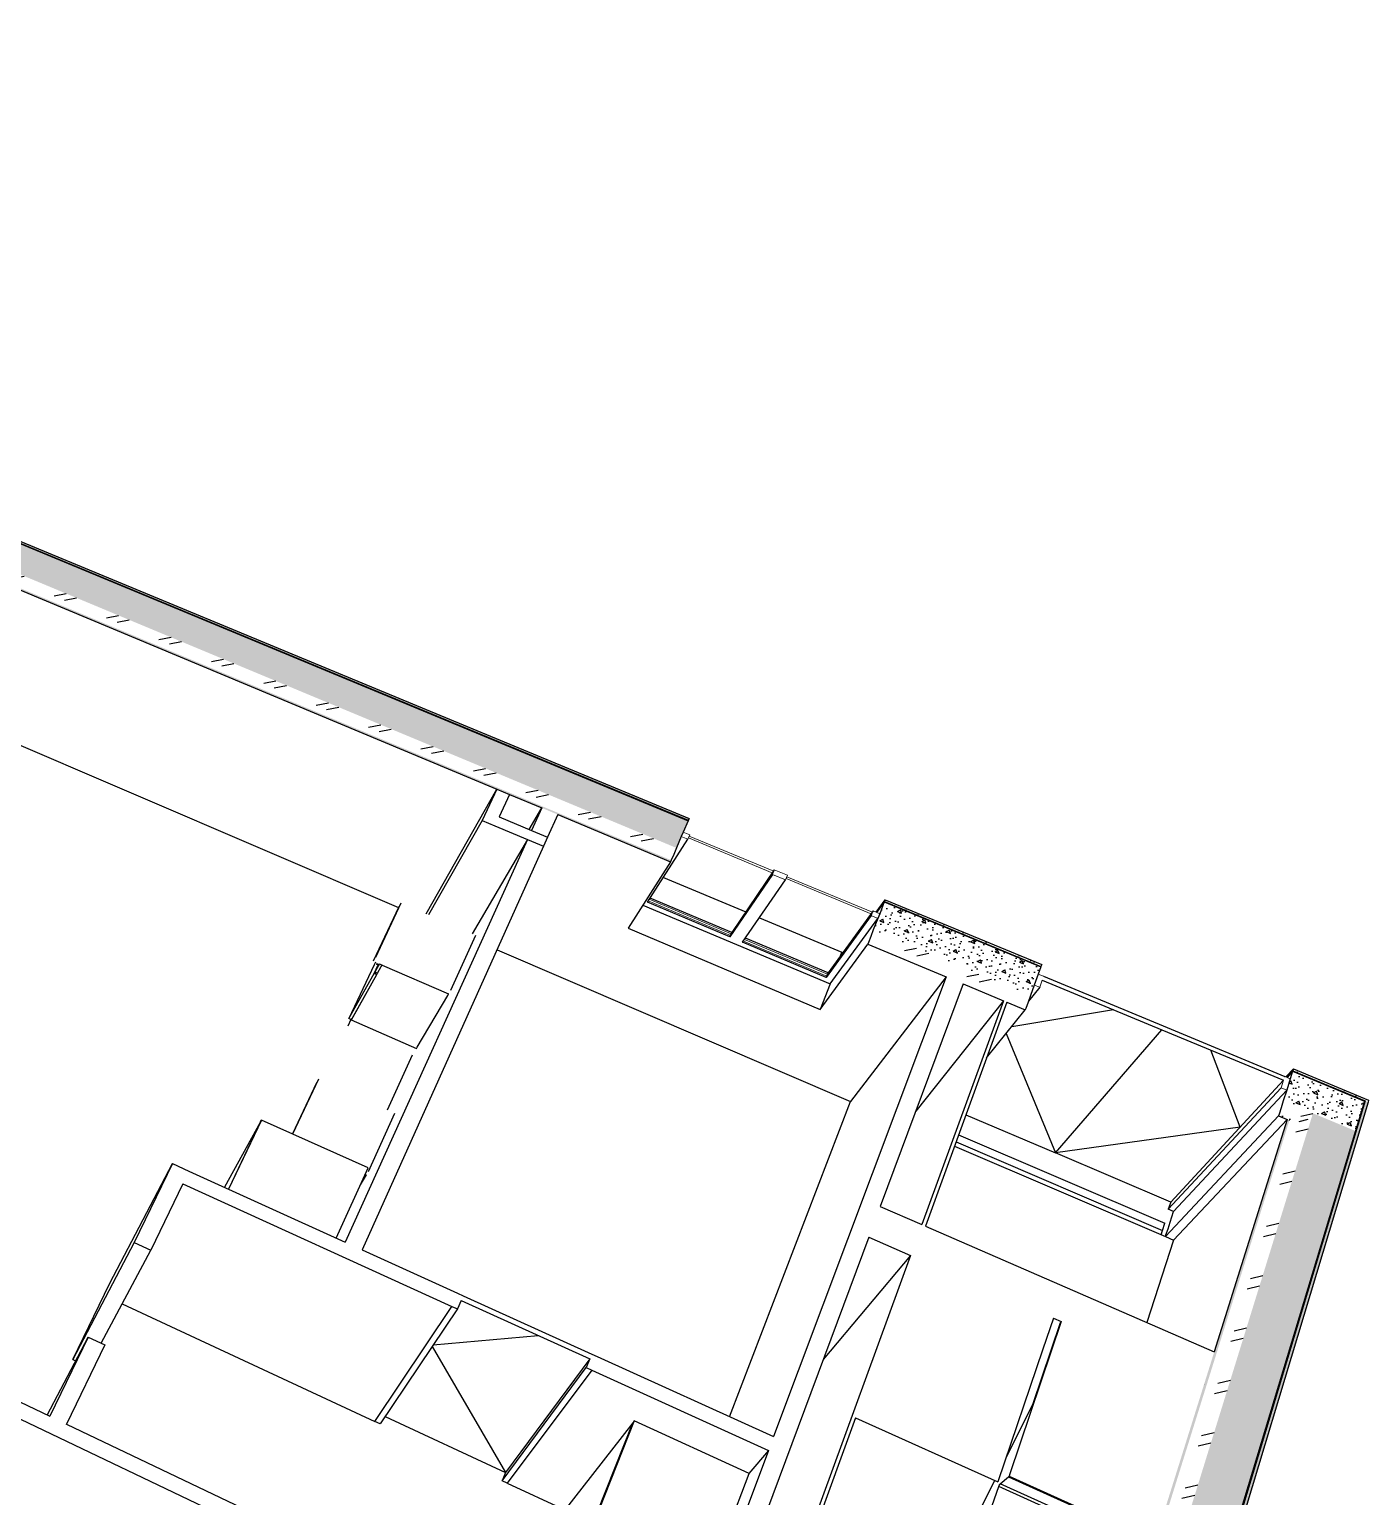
# Model space of a CAD drawing. Header units: millimetres. Extents: x 13967 to 26400, y -11617 to -3396.
# Drawn here: x 23033 to 26400, y -8741 to -5053 of the extents above; entities that cross this region are included whole.
import ezdxf

# ---------------------------------------------------------------- set-up
doc = ezdxf.new("R2010")
doc.units = ezdxf.units.MM
doc.header["$MEASUREMENT"] = 0
for name, color, linetype in [('A-Ee_25_10-M_WallsInternal', 7, 'Continuous'), ('NewA-Ee_25_10-M_WallsExternal', 7, 'Continuous'), ('NewA-Ee_25_10-M_WallsInternal', 7, 'Continuous'), ('NewA-Ee_30_40-M_Floors', 7, 'Continuous'), ('NewA-Ee_35_10-M_StairsInternal', 7, 'Continuous'), ('NewA-Ee_40_20-M_GeneralFFAndEInternalCulinary', 7, 'Continuous'), ('NewA-Ee_40_20-M_GeneralFFAndEInternalFixed', 7, 'Continuous')]:
    doc.layers.add(name, color=color, linetype=linetype)

# ---------------------------------------------------------------- blocks, each defined once
blk = doc.blocks.new('Section Elem_1_1', base_point=(20019, -7720.3))
at = {"layer": 'NewA-Ee_25_10-M_WallsExternal', "linetype": 'Continuous'}
h = blk.add_hatch(dxfattribs=at)
h.set_pattern_fill('Structural_Concrete_0001', color=256, style=0, pattern_type=2)
h.set_pattern_definition([(337.4274, (20019.036, -7720.324), (38.4207, 61.3603), [9.2949, -46.4745]), (337.4274, (20063.995, -7700.35), (38.4207, 61.3603), [9.2949, -46.4745]), (23.957, (20019.036, -7720.324), (-58.0353, 62.7911), [8.19954, -40.9977]), (23.957, (20070.53, -7741.73), (-58.0353, 62.7911), [8.19954, -40.9977]), (98.978, (20027.62, -7723.89), (-96.456, 1.4308), [6.98285, -34.91426]), (98.978, (20079.12, -7745.3), (-96.456, 1.4308), [6.98285, -34.91426]), (337.4274, (20022.733, -7714.42), (7.394073, 11.8088), [0, -18.589807, 0, -27.88471]), (10.773, (20031.316, -7717.988), (-6.909593, 13.395832), [0, -13.25847, 0, -22.097447])])
h.paths.add_polyline_path([(19901.9, -5057.4), (19857.7, -5109.2), (24659.7, -7110.7), (24689.1, -7042.2)])
h = blk.add_hatch(dxfattribs=at)
h.set_pattern_fill('Render_0001', color=256, style=0, pattern_type=2)
h.set_pattern_definition([(10.7526, (20040.504, -7686.04), (-9.072156, 17.50072), [0, -15.427034, 0, -23.14055]), (85.5198, (20090.483, -7706.756), (-24.43828, 3.48332), [0, -8.6728, 0, -14.98029])])
h.paths.add_polyline_path([(19902.6, -5056.6), (24689.5, -7041.1), (24691.5, -7036.5), (19905.6, -5053.1)])
h = blk.add_hatch(dxfattribs=at)
h.set_pattern_fill('Insulation_0001', color=256, style=0, pattern_type=2)
h.set_pattern_definition([(10.7959, (20019.036, -7720.324), (-37.411, 72.9393), []), (10.7959, (20011.55, -7705.74), (-37.411, 72.9393), [])])
h.paths.add_polyline_path([(19857.7, -5109.2), (19847.2, -5121.4), (24652.8, -7126.9), (24659.7, -7110.7)])
h = blk.add_hatch(dxfattribs=at)
h.set_pattern_fill('Plaster_0001', color=256, style=0, pattern_type=2)
h.set_pattern_definition([(337.32224, (20019.036, -7720.324), (10.759054, 17.18456), [0, -15.55156]), (337.32224, (20031.59, -7714.73), (10.759054, 17.18456), [0, -15.55156])])
h.paths.add_polyline_path([(19835.4, -5135.3), (24644.9, -7145.3), (24646.6, -7141.5), (19837.8, -5132.4)])
h = blk.add_hatch(dxfattribs=at)
h.set_pattern_fill('Structural_Concrete_0001', color=256, style=0, pattern_type=2)
h.set_pattern_definition([(337.4274, (20019.036, -7720.324), (27.339, 72.8363), [11.0554, -55.2769]), (337.4274, (20063.33, -7696.64), (27.339, 72.8363), [11.0554, -55.2769]), (28.1362, (20019.04, -7720.32), (-78.2067, 74.611), [8.3718, -41.8589]), (28.1362, (20080.29, -7745.79), (-78.2067, 74.611), [8.3718, -41.8589]), (109.0339, (20029.24, -7724.57), (-105.5457, 1.7747), [8.6653, -43.3264]), (109.0339, (20090.495, -7750.03), (-105.5457, 1.7747), [8.6653, -43.3264]), (337.4274, (20021.666, -7713.315), (5.26139, 14.017354), [0, -22.11075, 0, -33.16613]), (12.15353, (20031.875, -7717.559), (-10.716587, 15.91319), [0, -13.930205, 0, -23.21701])])
h.paths.add_polyline_path([(25154.5, -7316.9), (25549.6, -7481.6), (25575.5, -7409.7), (25182, -7246.5)])
h = blk.add_hatch(dxfattribs=at)
h.set_pattern_fill('Render_0001', color=256, style=0, pattern_type=2)
h.set_pattern_definition([(12.1279, (20034.305, -7679.644), (-14.04917, 20.78131), [0, -16.20595, 0, -24.30892]), (97.2988, (20093.726, -7704.274), (-27.47708, 4.15389), [0, -10.34691, 0, -17.87194])])
h.paths.add_polyline_path([(25182.4, -7245.4), (25575.9, -7408.5), (25577.7, -7403.7), (25184.2, -7240.7)])
h = blk.add_hatch(dxfattribs=at)
h.set_pattern_fill('Insulation_0001', color=256, style=0, pattern_type=2)
h.set_pattern_definition([(12.1824, (20019.04, -7720.32), (-58.1236, 86.6842), []), (12.1824, (20007.41, -7702.99), (-58.1236, 86.6842), [])])
h.paths.add_polyline_path([(25154.5, -7316.9), (25148, -7333.5), (25543.5, -7498.6), (25549.6, -7481.6)])
h = blk.add_hatch(dxfattribs=at)
h.set_pattern_fill('Plaster_0001', color=256, style=0, pattern_type=2)
h.set_pattern_definition([(337.32224, (20019.036, -7720.324), (7.661825, 20.412596), [0, -18.51014]), (337.32224, (20031.406, -7713.686), (7.661825, 20.412596), [0, -18.51014])])
h.paths.add_polyline_path([(25142.1, -7348.6), (25140.6, -7352.4), (25536.5, -7517.9), (25537.9, -7513.9)])
h = blk.add_hatch(dxfattribs=at)
h.set_pattern_fill('Render_0001', color=256, style=0, pattern_type=2)
h.set_pattern_definition([(12.55794, (20032.19, -7677.622), (-15.67415, 21.81929), [0, -16.42285, 0, -24.63427]), (100.39733, (20094.602, -7703.49), (-28.41629, 4.36691), [0, -10.954295, 0, -18.921055])])
h.paths.add_polyline_path([(26208.8, -7670.9), (26398, -7749.4), (26399.5, -7744.3), (26210.3, -7665.9)])
h = blk.add_hatch(dxfattribs=at)
h.set_pattern_fill('Structural_Concrete_0001', color=256, style=0, pattern_type=2)
h.set_pattern_definition([(337.4166, (20019.036, -7720.324), (23.6079, 76.5075), [11.6144, -58.072]), (337.4166, (20063.01, -7695.45), (23.6079, 76.5075), [11.6144, -58.072]), (29.493, (20019.04, -7720.32), (-84.7105, 78.396), [8.4204, -42.1019]), (29.493, (20083.38, -7747.09), (-84.7105, 78.396), [8.4204, -42.1019]), (111.527, (20029.76, -7724.78), (-108.3183, 1.8885), [9.2511, -46.2553]), (111.527, (20094.1, -7751.55), (-108.3183, 1.8885), [9.2511, -46.2553]), (337.41663, (20021.307, -7712.962), (4.54334, 14.723873), [0, -23.22879, 0, -34.84318]), (12.5868, (20032.031, -7717.422), (-11.95315, 16.71909), [0, -14.123223, 0, -23.538705])])
h.paths.add_polyline_path([(26185, -7746.4), (26259.5, -7777.5), (26366.2, -7822), (26388.8, -7746.9), (26208.4, -7672.1)])
h = blk.add_hatch(dxfattribs=at)
h.set_pattern_fill('Plaster_0001', color=256, style=0, pattern_type=2)
h.set_pattern_definition([(337.32224, (20019.036, -7720.324), (6.69786, 21.34394), [0, -19.36537]), (337.32224, (20031.319, -7713.385), (6.69786, 21.34394), [0, -19.36537])])
h.paths.add_polyline_path([(26174.5, -7779.9), (26173.2, -7784), (26200.4, -7795.3), (26201.6, -7791.2)])
h = blk.add_hatch(dxfattribs=at)
h.set_pattern_fill('Insulation_0001', color=256, style=0, pattern_type=2)
h.set_pattern_definition([(12.5913, (20019.04, -7720.32), (-64.4884, 90.7955), []), (12.5913, (20006.14, -7702.16), (-64.4884, 90.7955), [])])
h.paths.add_polyline_path([(26179.5, -7764), (26229.1, -7784.7), (26254.1, -7795.1), (26259.5, -7777.5), (26185, -7746.4)])
for p, q in [((19901.9, -5057.4), (24689.1, -7042.2)), ((19902.6, -5056.6), (24689.5, -7041.1)), ((19905.6, -5053.1), (24691.5, -7036.5)), ((22135.1, -6096.4), (24208, -6962.7)), ((24239.9, -6976), (24321.4, -7010.1)), ((24361.5, -7026.8), (24644.9, -7145.3)), ((24691.5, -7036.5), (24689.5, -7041.1)), ((25182, -7246.5), (25162.9, -7272.7)), ((25182, -7246.5), (25575.5, -7409.7)), ((25184.2, -7240.7), (25182.4, -7245.4)), ((25182.4, -7245.4), (25575.9, -7408.5)), ((25184.2, -7240.7), (25577.7, -7403.7)), ((25075.9, -7374.1), (25073.9, -7376.9)), ((25075.9, -7374.1), (25074.1, -7378.9)), ((25075.9, -7374.1), (25077.2, -7374.6)), ((25140.6, -7352.4), (25337.6, -7434.8)), ((25577.7, -7403.7), (25575.9, -7408.5)), ((25380, -7452.5), (25481.7, -7495)), ((25490.2, -7498.5), (25536.5, -7517.9)), ((26210.3, -7665.9), (26208.8, -7670.9)), ((26208.8, -7670.9), (26390.9, -7746.4)), ((26210.3, -7665.9), (26399.5, -7744.3)), ((26208.4, -7672.1), (26388.8, -7746.9)), ((26399.5, -7744.3), (26398, -7749.4)), ((26388.8, -7746.9), (26366.2, -7822)), ((26173.2, -7784), (26194.5, -7792.9)), ((26200.3, -7795.4), (26200.4, -7795.3)), ((25888.8, -8087.5), (25909.1, -8096.2))]:
    blk.add_line(p, q, dxfattribs=at)
at = {"layer": 'NewA-Ee_25_10-M_WallsExternal', "linetype": 'Continuous', "flags": 128}
for points in [[(24689.1, -7042.2), (24676.8, -7070.7), (24671.9, -7082.1), (24659.7, -7110.7)], [(24659.7, -7110.7), (24652.8, -7126.9), (24646.6, -7141.5), (24644.9, -7145.3)], [(25182, -7246.5), (25170.5, -7275.9), (25165.9, -7287.6), (25154.5, -7316.9)], [(25154.5, -7316.9), (25148, -7333.5), (25142.1, -7348.6), (25140.6, -7352.4)], [(25575.5, -7409.7), (25569, -7427.7), (25559.1, -7455.2), (25549.6, -7481.6)], [(25549.6, -7481.6), (25543.5, -7498.6), (25537.9, -7513.9), (25536.5, -7517.9)], [(26208.4, -7672.1), (26202.6, -7690.7), (26193.6, -7719.2), (26185, -7746.4)], [(26185, -7746.4), (26179.5, -7764), (26174.5, -7779.9), (26173.2, -7784)]]:
    blk.add_lwpolyline(points, dxfattribs=at)
blk = doc.blocks.new('Section Elem_2_1', base_point=(20019, -7720.3))
at = {"layer": 'NewA-Ee_25_10-M_WallsExternal', "linetype": 'Continuous'}
h = blk.add_hatch(dxfattribs=at)
h.set_pattern_fill('Structural_Concrete_0001', color=256, style=0, pattern_type=2)
h.set_pattern_definition([(335.5111, (20019.04, -7720.32), (27.5661, 89.8034), [12.6564, -63.282]), (335.5111, (20067.37, -7691.16), (27.5661, 89.8034), [12.6564, -63.282]), (31.1038, (20019.04, -7720.32), (-89.8776, 92.1183), [9.4088, -47.0439]), (31.1038, (20088.14, -7751.8), (-89.8776, 92.1183), [9.4088, -47.0439]), (108.9073, (20030.55, -7725.57), (-117.4438, 2.315), [10.6832, -53.4159]), (108.9073, (20099.66, -7757.05), (-117.4438, 2.315), [10.6832, -53.4159]), (335.5111, (20021.688, -7711.683), (5.305104, 17.28268), [0, -25.31281, 0, -37.969216]), (13.47336, (20033.206, -7716.93), (-12.537434, 19.640076), [0, -15.455344, 0, -25.758906])])
h.paths.add_polyline_path([(25479.9, -10296.5), (25448.6, -10397.7), (25570.2, -10458), (26366.2, -7822), (26259.5, -7777.5), (26254.1, -7795.1)])
h = blk.add_hatch(dxfattribs=at)
h.set_pattern_fill('Render_0001', color=256, style=0, pattern_type=2)
h.set_pattern_definition([(13.50157, (20034.268, -7669.814), (-16.60358, 25.8299), [0, -18.02982, 0, -27.04473]), (98.57907, (20101.68, -7700.48), (-30.85043, 5.19359), [0, -12.89367, 0, -22.27089])])
h.paths.add_polyline_path([(26390.9, -7746.4), (25569.6, -10467.4), (25577.8, -10471.5), (26398, -7749.4)])
h = blk.add_hatch(dxfattribs=at)
h.set_pattern_fill('Plaster_0001', color=256, style=0, pattern_type=2)
h.set_pattern_definition([(335.569, (20019.036, -7720.324), (7.73549, 24.71014), [0, -20.93888]), (335.569, (20032.436, -7712.3), (7.73549, 24.71014), [0, -20.93888])])
h.paths.add_polyline_path([(25433.6, -10222.1), (25440.1, -10225.3), (26200.4, -7795.3), (26194.5, -7792.9)])
h = blk.add_hatch(dxfattribs=at)
h.set_pattern_fill('Insulation_0001', color=256, style=0, pattern_type=2)
h.set_pattern_definition([(13.4264, (20019.04, -7720.32), (-67.4042, 105.7122), []), (13.4264, (20005.55, -7699.18), (-67.4042, 105.7122), [])])
h.paths.add_polyline_path([(25459, -10259), (25451.7, -10282.6), (25479.9, -10296.5), (26254.1, -7795.1), (26229.1, -7784.7), (26224.2, -7800.6)])
for p, q in [((26390.9, -7746.4), (25571.7, -10460.5)), ((26398, -7749.4), (25577.8, -10471.5)), ((26390.9, -7746.4), (26388.1, -7749.3)), ((26194.5, -7792.9), (25909, -8096.1)), ((26194.5, -7792.9), (26011.5, -8377.1)), ((26366.2, -7822), (25570.2, -10458)), ((25909, -8096.1), (25841.8, -8303.2)), ((25862, -8854.5), (25435.3, -10216.7)), ((25297.5, -9977.8), (25295.4, -9984.3)), ((25283.9, -10019.9), (25208.5, -10251.7)), ((25433.5, -10222.2), (25433.6, -10222.1)), ((25447.1, -10398.8), (25448.6, -10397.7)), ((25448.6, -10397.7), (25570.2, -10458)), ((25424.7, -10578.4), (25577.8, -10471.5)), ((25570.2, -10458), (25568.7, -10459.1)), ((25569.6, -10467.4), (25577.8, -10471.5)), ((25463.6, -10661.6), (25506.3, -10521.4)), ((25414.2, -10576.2), (25416.2, -10577.3)), ((25416.2, -10577.3), (25422.1, -10580.2)), ((25416.7, -10574.4), (25416.8, -10574.3)), ((25418.8, -10575.5), (25416.7, -10574.4)), ((25418.8, -10575.5), (25424.7, -10578.4)), ((25422.1, -10580.2), (25422.9, -10577.5)), ((25422.1, -10580.2), (25463.6, -10661.6)), ((25389.6, -10632.7), (25389.6, -10632.6)), ((25396.5, -10627.9), (25463.6, -10661.6)), ((25311.8, -10679.9), (25311.7, -10680.2)), ((25311.7, -10680.2), (25367.9, -10708.6)), ((25367.7, -10707.2), (25312.3, -10679.2)), ((25312.8, -10678.7), (25312.8, -10678.7)), ((25368, -10706.6), (25312.8, -10678.7)), ((25313.4, -10679), (25313.4, -10678.9)), ((25313.4, -10679), (25313.4, -10678.9)), ((25369.6, -10707.4), (25313.4, -10679)), ((25439.4, -10659.8), (25369.6, -10707.4)), ((25454.9, -10667.6), (25451.1, -10665.7)), ((25463.6, -10661.6), (25454.9, -10667.6)), ((25259.4, -10716.4), (25315, -10744.6)), ((25259.5, -10716.4), (25259.4, -10716.4)), ((25315, -10744.6), (25367.9, -10708.6)), ((25367.7, -10707.2), (25368, -10706.6)), ((25367.9, -10708.6), (25367.7, -10707.2)), ((25367.9, -10708.6), (25368.5, -10706.8)), ((25368, -10706.6), (25368, -10706.6))]:
    blk.add_line(p, q, dxfattribs=at)
blk = doc.blocks.new('Section Elem_8_1', base_point=(20019, -7720.3))
at = {"layer": 'NewA-Ee_25_10-M_WallsInternal', "linetype": 'Continuous'}
for p, q in [((22945.5, -8473), (23084.3, -8539.1)), ((22928.5, -8507.1), (24630, -9319.6)), ((23126.9, -8559.4), (24644.1, -9282.1))]:
    blk.add_line(p, q, dxfattribs=at)
blk = doc.blocks.new('Section Elem_9_1', base_point=(20019, -7720.3))
at = {"layer": 'NewA-Ee_25_10-M_WallsInternal', "linetype": 'Continuous'}
for p, q in [((25337.6, -7434.8), (24903.8, -8590.4)), ((25337.6, -7434.8), (25097, -7747.7)), ((25380, -7452.5), (25171.8, -8011.5)), ((24793.3, -8540.3), (25097, -7747.7)), ((25143, -8089.1), (24676.6, -9341.8)), ((24890.8, -8625), (24644.1, -9282.1)), ((24529.9, -9227.7), (24568.7, -9126.4)), ((24630, -9319.6), (24593.9, -9415.8)), ((24673.8, -9349.4), (24640.7, -9438.2)), ((24362, -9666), (24397.5, -9573.3)), ((24476.6, -9728.3), (24471, -9743)), ((24471, -9743.1), (24471, -9743)), ((24518.6, -9766.4), (24518.5, -9766.4)), ((24524, -9751.6), (24518.6, -9766.4))]:
    blk.add_line(p, q, dxfattribs=at)
blk = doc.blocks.new('Section Elem_10_1', base_point=(20019, -7720.3))
at = {"layer": 'NewA-Ee_25_10-M_WallsInternal', "linetype": 'Continuous'}
for p, q in [((23235.6, -8204.2), (23392.6, -7904.1)), ((23392.6, -7904.1), (23296.4, -8102.3)), ((23392.6, -7904.1), (23434, -7922.9)), ((23418.6, -7954.8), (23338.2, -8121.5)), ((23296.4, -8102.3), (23338.2, -8121.5)), ((23142.1, -8396.6), (23235.6, -8204.2)), ((23181, -8340), (23084.3, -8539.1)), ((23223.2, -8359.8), (23126.9, -8559.4)), ((23181, -8340), (23223.2, -8359.8)), ((23084.3, -8539.1), (23084.2, -8539.2)), ((23126.9, -8559.5), (23126.9, -8559.4))]:
    blk.add_line(p, q, dxfattribs=at)
blk = doc.blocks.new('Section Elem_11_1', base_point=(20019, -7720.3))
at = {"layer": 'NewA-Ee_25_10-M_WallsInternal', "linetype": 'Continuous'}
for p, q in [((23434, -7922.9), (23433.9, -7923)), ((23434, -7922.9), (23827.1, -8101.4)), ((23418.6, -7954.9), (23418.6, -7954.8)), ((23418.6, -7954.8), (24095.4, -8262.9)), ((23869.5, -8120.7), (24109.7, -8229.8)), ((23266.3, -8256.4), (23901.7, -8552.3)), ((24460.6, -8389.2), (24903.8, -8590.4)), ((24446.9, -8422.9), (24890.8, -8625)), ((24890.8, -8625), (24841.7, -8682.7)), ((24234.5, -8707.4), (24379, -8774.7))]:
    blk.add_line(p, q, dxfattribs=at)
blk = doc.blocks.new('Section Elem_12_1', base_point=(20019, -7720.3))
at = {"layer": 'NewA-Ee_25_10-M_WallsInternal', "linetype": 'Continuous'}
for p, q in [((24289.7, -7064.3), (24321.4, -7010.1)), ((24321.4, -7010.1), (24295.7, -7066.8)), ((24361.5, -7026.8), (24335.9, -7083.7)), ((24295.7, -7066.8), (24295.7, -7066.9)), ((24285.4, -7089.7), (23827.1, -8101.4)), ((24325.6, -7106.6), (23869.5, -8120.7)), ((24285.4, -7089.7), (24146.4, -7326.2)), ((23933.5, -7768.9), (23996.6, -7630.4)), ((23827, -8101.5), (23827.1, -8101.4)), ((23869.5, -8120.7), (23869.4, -8120.8))]:
    blk.add_line(p, q, dxfattribs=at)
blk = doc.blocks.new('Section Elem_26_1', base_point=(20019, -7720.3))
at = {"layer": 'NewA-Ee_25_10-M_WallsInternal', "linetype": 'Continuous'}
for p, q in [((25171.8, -8011.5), (25276.6, -8057.2)), ((25285.4, -8061), (26011.5, -8377.1)), ((25143, -8089.1), (25248.2, -8135.2)), ((25607, -8292.3), (25627, -8301)), ((25986.1, -8458.2), (25986, -8458.3))]:
    blk.add_line(p, q, dxfattribs=at)
blk = doc.blocks.new('Section Elem_33_1', base_point=(20019, -7720.3))
at = {"layer": 'NewA-Ee_25_10-M_WallsExternal', "linetype": 'Continuous'}
for p, q in [((24689.5, -7041.1), (24688.9, -7042.1)), ((24586.6, -7247), (24688.2, -7088.9)), ((24644.9, -7145.3), (24537.9, -7312)), ((24626.7, -7184.6), (24833.8, -7271.4)), ((24900.8, -7177.3), (24794, -7334.4)), ((24905.6, -7165.8), (24798.7, -7322.9)), ((24826.1, -7347.9), (24933.8, -7191)), ((24575.1, -7254.1), (25045.8, -7452.5)), ((24794, -7334.4), (24586.6, -7247)), ((24798.7, -7322.9), (24593.3, -7236.5)), ((25161.4, -7272.1), (25184.2, -7240.7)), ((25182.4, -7245.4), (25162.6, -7272.6)), ((24868.6, -7286), (25075.4, -7372.7)), ((25149.3, -7280.7), (25036.2, -7436.4)), ((25153.8, -7268.9), (25040.8, -7424.9)), ((25052.5, -7443.3), (25165.9, -7287.6)), ((25170.5, -7275.9), (25170.4, -7276)), ((24537.9, -7312), (25020.6, -7516.5)), ((24794, -7334.4), (24798.7, -7322.9)), ((25040.8, -7424.9), (24833.3, -7337.5)), ((24826.1, -7347.9), (24826.2, -7347.8)), ((25036.2, -7436.4), (24826.1, -7347.9)), ((25020.6, -7516.5), (25140.6, -7352.4)), ((25072, -7381.8), (25075.4, -7372.7)), ((25036.2, -7436.4), (25040.8, -7424.9)), ((25045.8, -7452.5), (25052.5, -7443.3)), ((25045.8, -7452.4), (25020.6, -7516.5))]:
    blk.add_line(p, q, dxfattribs=at)
at = {"layer": 'NewA-Ee_25_10-M_WallsExternal', "color": 24, "linetype": 'Continuous', "lineweight": 13}
for p, q in [((24676.8, -7070.7), (24693.1, -7077.5)), ((24693.1, -7077.5), (24688.2, -7088.9)), ((24904.2, -7169.2), (24691.6, -7080.9)), ((24671.9, -7082.1), (24688.2, -7088.9)), ((24689.7, -7085.5), (24902.3, -7173.9)), ((24905.6, -7165.8), (24900.8, -7177.3)), ((24900.8, -7177.3), (24933.8, -7191)), ((24905.6, -7165.8), (24938.5, -7179.4)), ((24938.5, -7179.4), (24933.8, -7191)), ((24935.2, -7187.6), (25150.6, -7277.1)), ((25152.5, -7272.4), (24937.1, -7182.9)), ((25153.8, -7268.9), (25149.3, -7280.7)), ((25149.3, -7280.7), (25165.9, -7287.6)), ((25153.8, -7268.9), (25170.5, -7275.9))]:
    blk.add_line(p, q, dxfattribs=at)
at = {"layer": 'NewA-Ee_25_10-M_WallsExternal', "color": 44, "linetype": 'Continuous', "lineweight": 13}
for p, q in [((24689.7, -7085.5), (24689.6, -7085.6)), ((24795.4, -7330.9), (24902.3, -7173.9)), ((24797.3, -7326.4), (24904.2, -7169.2)), ((24937.1, -7182.9), (24937, -7183)), ((24588.6, -7243.8), (24795.4, -7330.9)), ((24591.3, -7239.6), (24797.3, -7326.4)), ((25037.6, -7433), (25150.6, -7277.1)), ((25039.4, -7428.3), (25152.5, -7272.4)), ((24828.2, -7344.8), (25037.6, -7433)), ((24831.1, -7340.6), (25039.4, -7428.3))]:
    blk.add_line(p, q, dxfattribs=at)
blk = doc.blocks.new('Section Elem_69_1', base_point=(20019, -7720.3))
at = {"layer": 'NewA-Ee_25_10-M_WallsInternal', "linetype": 'Continuous'}
for p, q in [((24118.4, -8248), (24109.2, -8269.2)), ((24109.7, -8229.9), (24109.7, -8229.8)), ((24118.3, -8248.1), (24118.4, -8248)), ((24118.4, -8248), (24441.6, -8394.9)), ((23901.7, -8552.3), (24095.4, -8262.9)), ((24109.2, -8269.2), (23914.8, -8558.4)), ((24095.4, -8262.9), (24109.2, -8269.2)), ((24317, -8323.9), (24317, -8323.9)), ((24045.4, -8364.1), (24229.8, -8680.3)), ((24048.4, -8359.7), (24312, -8336)), ((24441.6, -8394.9), (24229.8, -8680.2)), ((24441.6, -8394.9), (24432.8, -8416.5)), ((24221.2, -8701.2), (24432.8, -8416.5)), ((24446.9, -8422.9), (24234.5, -8707.4)), ((24432.8, -8416.5), (24446.9, -8422.9)), ((23901.7, -8552.2), (23901.7, -8552.3)), ((23914.8, -8558.4), (23901.7, -8552.3)), ((23927.4, -8539.6), (24229.8, -8680.2)), ((24229.8, -8680.2), (24221.2, -8701.2)), ((24234.5, -8707.4), (24221.2, -8701.2)), ((24229.8, -8680.2), (24229.9, -8680.1))]:
    blk.add_line(p, q, dxfattribs=at)
at = {"layer": 'NewA-Ee_25_10-M_WallsInternal', "linetype": 'Continuous', "flags": 128}
blk.add_lwpolyline([(24109.7, -8229.8), (24123.5, -8236.1), (24446.6, -8382.8), (24460.6, -8389.2)], dxfattribs=at)
blk = doc.blocks.new('Section Elem_80_1', base_point=(20019, -7720.3))
at = {"layer": 'NewA-Ee_25_10-M_WallsExternal', "linetype": 'Continuous'}
for p, q in [((25575.1, -7409.5), (25575.9, -7408.5)), ((25568.9, -7427.8), (25569, -7427.7)), ((25572.7, -7460.9), (25544.3, -7496.2)), ((25559, -7455.3), (25559.1, -7455.2)), ((25439.4, -7638.1), (25536.5, -7517.9)), ((25502.7, -7559.7), (25757.8, -7517.1)), ((25761.1, -7507.4), (25761.1, -7507.4)), ((25883.1, -7558.1), (25883, -7558.2)), ((25488.4, -7577.4), (25612.5, -7877.3)), ((25612.6, -7877.3), (25879.9, -7567.8)), ((26076.4, -7812.4), (26002.7, -7618.9)), ((26006, -7609.1), (26006, -7609)), ((26210.3, -7665.9), (26191.6, -7686.2)), ((26208.8, -7670.9), (26193.8, -7687.1)), ((25902, -8000.7), (26185.4, -7694.7)), ((26188.4, -7685), (26188.5, -7684.8)), ((26208.4, -7672.1), (26194.3, -7687.3)), ((26202.5, -7690.8), (26202.6, -7690.7)), ((25896, -8018.8), (26179.5, -7713.3)), ((26193.6, -7719.2), (25909.4, -8024.5)), ((25387.3, -7781.2), (25612.6, -7877.3)), ((26076.4, -7812.4), (25612.5, -7877.3)), ((26173.2, -7784), (25888.8, -8087.5)), ((25612.6, -7877.1), (25612.6, -7877.3)), ((25902, -8000.7), (25612.6, -7877.3)), ((25902, -8000.6), (25896, -8018.8)), ((25909.4, -8024.5), (25896, -8018.8)), ((25900.7, -8051), (25909.4, -8024.5)), ((25890.1, -8083.5), (25895.2, -8068.1)), ((25895.2, -8068.1), (25900.7, -8051)), ((25888.8, -8087.5), (25890.1, -8083.5))]:
    blk.add_line(p, q, dxfattribs=at)
at = {"layer": 'NewA-Ee_25_10-M_WallsExternal', "color": 24, "linetype": 'Continuous', "lineweight": 13}
for p, q in [((25569, -7427.7), (25582.6, -7433.3)), ((25579.2, -7442.9), (25572.7, -7460.9)), ((25559.1, -7455.2), (25572.7, -7460.9)), ((26185.4, -7694.7), (26179.5, -7713.3)), ((26188.5, -7684.8), (26202.6, -7690.7)), ((26179.5, -7713.3), (26193.6, -7719.2))]:
    blk.add_line(p, q, dxfattribs=at)
at = {"layer": 'NewA-Ee_25_10-M_WallsExternal', "linetype": 'Continuous', "flags": 128}
for points in [[(25579.2, -7442.9), (25879.9, -7567.8), (26185.4, -7694.7)], [(25582.6, -7433.3), (25883.1, -7558.1), (26188.5, -7684.8)]]:
    blk.add_lwpolyline(points, dxfattribs=at)
blk = doc.blocks.new('Section Elem_96_1', base_point=(20019, -7720.3))
at = {"layer": 'NewA-Ee_25_10-M_WallsInternal', "linetype": 'Continuous'}
for p, q in [((23296.4, -8102.3), (23142.1, -8396.6)), ((23213.6, -8355.3), (23338.2, -8121.5)), ((23077.9, -8536.1), (23181, -8340)), ((23142.1, -8396.6), (23149.4, -8400))]:
    blk.add_line(p, q, dxfattribs=at)
blk = doc.blocks.new('Section Elem_101_1', base_point=(20019, -7720.3))
at = {"layer": 'NewA-Ee_25_10-M_WallsInternal', "linetype": 'Continuous'}
for p, q in [((25248.2, -8135.2), (24788.6, -9395.3)), ((25248.2, -8135.2), (25028.6, -8396.3)), ((25109.9, -8543.1), (24795.2, -9407.3)), ((24785.8, -9402.9), (24795.2, -9407.3)), ((24562.5, -9648.2), (24795.2, -9407.3))]:
    blk.add_line(p, q, dxfattribs=at)
blk = doc.blocks.new('Section Elem_103_1', base_point=(20019, -7720.3))
at = {"layer": 'NewA-Ee_35_10-M_StairsInternal', "linetype": 'Continuous'}
for p, q in [((25624.3, -8303.9), (25554.5, -8510.2)), ((25627, -8301), (25624.3, -8303.9)), ((25554.5, -8510.2), (25487.7, -8643.8)), ((25459.3, -8700.5), (25005, -9608.4)), ((25473.7, -8708.8), (25493.9, -8691.5)), ((25493.9, -8691.5), (25494.5, -8691)), ((25493.9, -8691.5), (25860.2, -8856.2)), ((25494.5, -8691), (25495.6, -8689.7)), ((25860.8, -8855.8), (25494.5, -8691)), ((25495.6, -8689.7), (25862, -8854.5)), ((25441.9, -8797.2), (25469.6, -8715.7)), ((25469.6, -8715.7), (25470.7, -8713.1)), ((25834, -8880), (25469.6, -8715.7)), ((25470.7, -8713.1), (25472.3, -8710.5)), ((25472.3, -8710.5), (25473.7, -8708.8)), ((25838.2, -8873), (25473.7, -8708.8)), ((25417.4, -8821.4), (25437.3, -8804.6)), ((25437.3, -8804.6), (25437.9, -8804.1)), ((25437.3, -8804.6), (25437.3, -8804.6)), ((25447.1, -8809), (25437.3, -8804.6)), ((25437.9, -8804.1), (25439.3, -8802.4)), ((25447.4, -8808.4), (25437.9, -8804.1)), ((25439.3, -8802.4), (25440.9, -8799.8)), ((25440.9, -8799.8), (25441.9, -8797.2)), ((25450.9, -8801.3), (25441.9, -8797.2)), ((25791, -8955.4), (25466, -8808.1)), ((25385.4, -8910.3), (25413.3, -8828.3)), ((25413.3, -8828.3), (25414.4, -8825.6)), ((25433, -8837.2), (25413.3, -8828.3)), ((25414.4, -8825.6), (25416, -8823)), ((25416, -8823), (25417.4, -8821.4)), ((25436.6, -8830.1), (25417.4, -8821.4)), ((25772.9, -8991.7), (25451.5, -8845.7)), ((25776.5, -8984.4), (25451.6, -8836.9)), ((25787.1, -8963.2), (25462.4, -8816)), ((25787.4, -8962.6), (25462.9, -8815.5)), ((25825.3, -8907.3), (25834, -8880)), ((25834, -8880), (25835.1, -8877.3)), ((25835.1, -8877.3), (25836.7, -8874.6)), ((25836.7, -8874.6), (25838.2, -8873)), ((25838.2, -8873), (25860.2, -8856.2)), ((25860.2, -8856.2), (25860.8, -8855.8)), ((25860.8, -8855.8), (25862, -8854.5)), ((25361.3, -8933.6), (25380.9, -8917.3)), ((25380.8, -8917.6), (25381.4, -8917.2)), ((25380.9, -8917.3), (25380.8, -8917.6)), ((25390.5, -8922.1), (25380.8, -8917.6)), ((25381.4, -8917.2), (25382.8, -8915.5)), ((25390.8, -8921.5), (25381.4, -8917.2)), ((25382.8, -8915.5), (25384.3, -8912.9)), ((25384.3, -8912.9), (25385.4, -8910.3)), ((25394.3, -8914.4), (25385.4, -8910.3)), ((25420.4, -8926.3), (25412.5, -8922.7)), ((25329, -9023.1), (25357.1, -8940.5)), ((25357.1, -8940.5), (25358.3, -8937.8)), ((25376.8, -8949.5), (25357.1, -8940.5)), ((25358.3, -8937.8), (25359.8, -8935.2)), ((25359.8, -8935.2), (25361.3, -8933.6)), ((25380.4, -8942.4), (25361.3, -8933.6)), ((25396.9, -8949.9), (25395.4, -8949.2)), ((25403.9, -8961.9), (25395.9, -8958.3)), ((25409.9, -8955.9), (25401.9, -8952.2)), ((25413.9, -8932.8), (25406.1, -8929.2)), ((25414.4, -8932.3), (25406.6, -8928.7)), ((25719.7, -9097.7), (25415.1, -8958.2)), ((25730, -9077.3), (25419, -8935.1)), ((25730.3, -9076.7), (25419.5, -8934.6)), ((25733.9, -9069.5), (25425.5, -8928.6)), ((25807.8, -8963), (25810.8, -8953.7)), ((25716.1, -9104.9), (25409, -8964.3)), ((25807.8, -8963), (25806.4, -8962.4)), ((25806.4, -8966.3), (25806.8, -8965.7)), ((25806.8, -8965.7), (25807.8, -8963)), ((25305, -9046.1), (25324.4, -9030.3)), ((25324.4, -9030.3), (25325, -9029.9)), ((25334.1, -9034.8), (25324.4, -9030.3)), ((25325, -9029.9), (25326.4, -9028.2)), ((25334.4, -9034.2), (25325, -9029.9)), ((25326.4, -9028.2), (25327.9, -9025.7)), ((25327.9, -9025.7), (25329, -9023.1)), ((25337.9, -9027.2), (25329, -9023.1)), ((25272.3, -9136.2), (25300.7, -9053.1)), ((25300.7, -9053.1), (25302, -9050.4)), ((25320.4, -9062.2), (25300.7, -9053.1)), ((25302, -9050.4), (25303.6, -9047.8)), ((25303.6, -9047.8), (25305, -9046.1)), ((25324, -9054.9), (25305, -9046.1)), ((25341.1, -9062.8), (25339, -9061.8)), ((25348.2, -9075), (25340, -9071.3)), ((25354.4, -9068.9), (25346.2, -9065.1)), ((25358.1, -9045.9), (25350.1, -9042.2)), ((25358.6, -9045.4), (25350.6, -9041.7)), ((25364.5, -9039.4), (25356.5, -9035.7)), ((25367.7, -9075.1), (25359.5, -9071.3)), ((25371.4, -9052), (25363.2, -9048.2)), ((25371.9, -9051.5), (25363.7, -9047.7)), ((25377.9, -9045.6), (25369.7, -9041.8)), ((25673, -9191), (25376.6, -9054.4)), ((25673.3, -9190.4), (25377.1, -9053.9)), ((25676.8, -9183.3), (25383.1, -9048)), ((25752.1, -9072.8), (25753.7, -9067.5)), ((25361.5, -9081.2), (25353.3, -9077.4)), ((25659.1, -9218.6), (25366.7, -9083.6)), ((25662.8, -9211.3), (25372.9, -9077.4)), ((25248.7, -9158.4), (25267.9, -9143.1)), ((25267.8, -9143.5), (25268.3, -9143)), ((25267.9, -9143.1), (25267.8, -9143.5)), ((25277.5, -9148), (25267.8, -9143.5)), ((25268.3, -9143), (25269.7, -9141.4)), ((25277.7, -9147.4), (25268.3, -9143)), ((25269.7, -9141.4), (25271.2, -9138.8)), ((25271.2, -9138.8), (25272.3, -9136.2)), ((25281.3, -9140.4), (25272.3, -9136.2)), ((25215.9, -9248.9), (25244.6, -9165.3)), ((25244.6, -9165.3), (25245.8, -9162.7)), ((25264.2, -9174.4), (25244.6, -9165.3)), ((25245.8, -9162.7), (25247.3, -9160.2)), ((25247.3, -9160.2), (25248.7, -9158.4)), ((25267.8, -9167.3), (25248.7, -9158.4)), ((25279.4, -9181.5), (25279.2, -9181.4)), ((25285.4, -9175.5), (25282.7, -9174.3)), ((25298.9, -9181.8), (25290.5, -9177.9)), ((25301.9, -9159.3), (25293.7, -9155.5)), ((25302.4, -9158.9), (25294.2, -9155)), ((25308.4, -9153), (25300.1, -9149.1)), ((25315.4, -9165.6), (25307, -9161.7)), ((25315.9, -9165.2), (25307.5, -9161.2)), ((25321.9, -9159.3), (25313.5, -9155.3)), ((25322.7, -9169), (25320.6, -9168)), ((25322.9, -9168.4), (25321.1, -9167.5)), ((25615.8, -9305.2), (25338, -9176.1)), ((25616.1, -9304.6), (25338.2, -9175.5)), ((25619.6, -9297.5), (25341.8, -9168.5)), ((25694.7, -9187.6), (25696.7, -9181.3)), ((25292.9, -9187.7), (25284.5, -9183.8)), ((25306.4, -9194), (25298, -9190.1)), ((25312.5, -9188.1), (25304.1, -9184.2)), ((25602.4, -9331.8), (25324.7, -9202.6)), ((25606, -9324.7), (25328.3, -9195.4)), ((25192.5, -9270.9), (25211.4, -9256)), ((25211.4, -9256.1), (25211.9, -9255.7)), ((25211.4, -9256), (25211.4, -9256.1)), ((25221.1, -9260.6), (25211.4, -9256.1)), ((25211.9, -9255.7), (25213.3, -9254.1)), ((25221.4, -9260.1), (25211.9, -9255.7)), ((25213.3, -9254.1), (25214.8, -9251.5)), ((25214.8, -9251.5), (25215.9, -9248.9)), ((25224.9, -9253.1), (25215.9, -9248.9)), ((25159.5, -9361.8), (25188.4, -9277.7)), ((25188.4, -9277.7), (25189.6, -9275)), ((25208, -9286.8), (25188.4, -9277.7)), ((25189.6, -9275), (25191.1, -9272.4)), ((25191.1, -9272.4), (25192.5, -9270.9)), ((25211.5, -9279.8), (25192.5, -9270.9)), ((25223.7, -9294.2), (25222.9, -9293.8)), ((25229.7, -9288.3), (25226.4, -9286.8)), ((25243.5, -9294.8), (25234.8, -9290.7)), ((25246.1, -9272.4), (25237.7, -9268.4)), ((25246.6, -9271.9), (25238.2, -9268)), ((25252.6, -9266.1), (25244.2, -9262.1)), ((25260, -9278.9), (25251.3, -9274.8)), ((25260.5, -9278.4), (25251.7, -9274.3)), ((25266.5, -9272.6), (25257.7, -9268.5)), ((25266.2, -9281.8), (25265.2, -9281.3)), ((25266.5, -9281.2), (25265.7, -9280.8)), ((25558.8, -9418.8), (25281.5, -9288.9)), ((25559.1, -9418.2), (25281.8, -9288.4)), ((25562.6, -9411.2), (25285.3, -9281.3)), ((25237.5, -9300.7), (25228.8, -9296.6)), ((25251.3, -9307.2), (25242.6, -9303.1)), ((25256.6, -9300.9), (25248.7, -9297.2)), ((25545.6, -9445.2), (25268.3, -9315.2)), ((25549.1, -9438.1), (25271.9, -9308.1)), ((25635, -9304.6), (25634.9, -9304.6)), ((25637.2, -9302.6), (25639.4, -9295.7)), ((25155.5, -9368.6), (25156.9, -9367)), ((25156.9, -9367), (25158.4, -9364.4)), ((25158.4, -9364.4), (25159.5, -9361.8)), ((25168.3, -9366), (25159.5, -9361.8)), ((25103.1, -9474.4), (25132.4, -9389.7)), ((25132.4, -9389.7), (25133.5, -9387.1)), ((25151.8, -9399), (25132.4, -9389.7)), ((25133.5, -9387.1), (25135, -9384.6)), ((25135, -9384.6), (25136.4, -9383)), ((25136.4, -9383), (25155.1, -9368.6)), ((25155.4, -9391.9), (25136.4, -9383)), ((25155.1, -9368.6), (25154.9, -9369)), ((25154.9, -9369), (25155.5, -9368.6)), ((25164.6, -9373.5), (25154.9, -9369)), ((25164.8, -9373), (25155.5, -9368.6)), ((25174.4, -9400.9), (25170.3, -9399)), ((25188.5, -9407.6), (25179.5, -9403.3)), ((25190.3, -9385.7), (25181.7, -9381.6)), ((25190.8, -9385.2), (25182.1, -9381.1)), ((25196.8, -9379.4), (25188.1, -9375.3)), ((25204.4, -9392.3), (25195.4, -9388.1)), ((25204.9, -9391.9), (25195.9, -9387.6)), ((25210.9, -9386.1), (25201.9, -9381.8)), ((25209.6, -9394.8), (25209.6, -9394.8)), ((25501.8, -9532.7), (25224.9, -9402)), ((25502, -9532.1), (25225.1, -9401.4)), ((25505.6, -9525.1), (25228.6, -9394.5)), ((25168.3, -9406.8), (25166.7, -9406)), ((25182.4, -9413.4), (25173.4, -9409.2)), ((25196.4, -9420), (25187.5, -9415.8)), ((25200.4, -9413.2), (25193.6, -9410)), ((25488.9, -9558.4), (25212.1, -9427.5)), ((25492.4, -9551.3), (25215.6, -9420.4)), ((25578.5, -9418.6), (25577.9, -9418.3)), ((25579.9, -9417.4), (25582.4, -9409.4)), ((25100.5, -9479.6), (25102, -9477)), ((25102, -9477), (25103.1, -9474.4)), ((25112, -9478.6), (25103.1, -9474.4)), ((25046.8, -9586.9), (25076.2, -9502.1)), ((25076.2, -9502.1), (25077.3, -9499.4)), ((25095.6, -9511.3), (25076.2, -9502.1)), ((25077.3, -9499.4), (25078.9, -9496.8)), ((25078.9, -9496.8), (25080.2, -9495.3)), ((25080.2, -9495.3), (25098.6, -9481.5)), ((25099.1, -9504.3), (25080.2, -9495.3)), ((25098.6, -9481.5), (25099.2, -9481.1)), ((25098.6, -9481.5), (25098.6, -9481.5)), ((25108.2, -9486.1), (25098.6, -9481.5)), ((25099.2, -9481.1), (25100.5, -9479.6)), ((25108.5, -9485.6), (25099.2, -9481.1)), ((25118.9, -9513.7), (25114, -9511.4)), ((25134.7, -9498.7), (25125.9, -9494.5)), ((25135.2, -9498.3), (25126.3, -9494)), ((25127.3, -9485.9), (25126.9, -9485.7)), ((25141.2, -9492.5), (25132.4, -9488.3)), ((25148.9, -9505.4), (25139.9, -9501.1)), ((25149.3, -9505), (25140.3, -9500.7)), ((25155.4, -9499.3), (25146.4, -9495)), ((25444.8, -9646.3), (25168.4, -9514.7)), ((25445.1, -9645.7), (25168.7, -9514.2)), ((25448.6, -9638.7), (25172.2, -9507.2)), ((25112.8, -9519.5), (25110.5, -9518.4)), ((25126.9, -9526.2), (25117.9, -9522)), ((25133, -9520.5), (25124, -9516.2)), ((25140.6, -9532.7), (25132, -9528.7)), ((25144.1, -9525.7), (25138.1, -9522.9)), ((25432.1, -9671.7), (25155.8, -9540)), ((25435.6, -9664.6), (25159.3, -9533)), ((25522, -9532.9), (25520.8, -9532.3)), ((25522.5, -9532.4), (25525.5, -9523)), ((25045.7, -9589.6), (25046.8, -9586.9)), ((25055.6, -9591.2), (25046.8, -9586.9)), ((25005, -9608.4), (24965.7, -9721.1)), ((24990.2, -9699.9), (25020, -9614.2)), ((25020, -9614.2), (25021.2, -9611.4)), ((25039.4, -9623.5), (25020, -9614.2)), ((25021.2, -9611.4), (25022.8, -9608.9)), ((25022.8, -9608.9), (25024.2, -9607.3)), ((25024.2, -9607.3), (25042.3, -9594)), ((25043, -9616.4), (25024.2, -9607.3)), ((25042.3, -9594), (25042.8, -9593.6)), ((25051.9, -9598.6), (25042.3, -9594)), ((25042.8, -9593.6), (25044.2, -9592.1)), ((25052.2, -9598.1), (25042.8, -9593.6)), ((25044.2, -9592.1), (25045.7, -9589.6)), ((25063.5, -9626.2), (25057.9, -9623.5)), ((25079, -9611.6), (25069.9, -9607.3)), ((25079.5, -9611.2), (25070.4, -9606.8)), ((25071.3, -9598.7), (25070.5, -9598.3)), ((25085.5, -9605.5), (25076.4, -9601.1)), ((25093.4, -9618.5), (25084.2, -9614.1)), ((25093.9, -9618.1), (25084.6, -9613.7)), ((25099.9, -9612.4), (25090.7, -9608)), ((25391.7, -9752.3), (25115.7, -9620)), ((25057.2, -9632.1), (25054.3, -9630.7)), ((25071.5, -9638.9), (25062.3, -9634.5)), ((25077.8, -9633.1), (25068.6, -9628.7)), ((25084.3, -9645.1), (25076.7, -9641.4)), ((25087.9, -9637.9), (25083, -9635.6)), ((25375.4, -9784.9), (25099.5, -9652.4)), ((25379, -9777.7), (25103.1, -9645.2)), ((25388, -9759.8), (25112, -9627.4)), ((25388.2, -9759.3), (25112.3, -9626.9)), ((25465.3, -9646.7), (25463.9, -9646)), ((25465, -9647.5), (25465.3, -9646.7)), ((25465.3, -9646.7), (25468.5, -9636.6)), ((24965.7, -9721.1), (24985.8, -9706.9)), ((24985.7, -9730.8), (24965.7, -9721.1)), ((24985.8, -9706.9), (24986.3, -9706.5)), ((24995.4, -9711.5), (24985.8, -9706.9)), ((24986.3, -9706.5), (24986.6, -9706.3)), ((24995.7, -9711), (24986.3, -9706.5)), ((24986.6, -9706.3), (24987.9, -9704.7)), ((24987.9, -9704.7), (24989.2, -9702.3)), ((24989.2, -9702.3), (24990.2, -9699.9)), ((24999.1, -9704.1), (24990.2, -9699.9)), ((25023, -9724.9), (25013.6, -9720.3)), ((25015, -9711.8), (25013.9, -9711.3)), ((25023.4, -9724.5), (25014.1, -9719.9)), ((25029.5, -9718.8), (25020.1, -9714.3)), ((25037.7, -9732), (25028.1, -9727.3)), ((25038.1, -9731.6), (25028.5, -9726.9)), ((25044.2, -9725.9), (25034.6, -9721.3)), ((25046.9, -9736.4), (25042.8, -9734.5)), ((25047.1, -9735.9), (25043.3, -9734.1)), ((25049.6, -9728.5), (25049.4, -9728.4)), ((25334.6, -9866.2), (25064.9, -9735.9)), ((25005.9, -9740.6), (25000.6, -9738)), ((25020.6, -9747.7), (25011.1, -9743.1)), ((25031.5, -9753), (25025.7, -9750.2)), ((25321.1, -9893.2), (25055.2, -9764.4)), ((25330.9, -9873.7), (25062.2, -9743.8)), ((25331.1, -9873.2), (25062.4, -9743.3)), ((25408.4, -9760.3), (25406.9, -9759.6)), ((25407.6, -9762.1), (25408.4, -9760.3)), ((25408.4, -9760.3), (25411.6, -9750.2)), ((25351.2, -9874.3), (25349.8, -9873.6)), ((25350.2, -9876.7), (25351.2, -9874.3)), ((25351.2, -9874.3), (25354.4, -9864.4))]:
    blk.add_line(p, q, dxfattribs=at)
at = {"layer": 'NewA-Ee_35_10-M_StairsInternal', "linetype": 'Continuous', "flags": 128}
blk.add_lwpolyline([(25627, -8301), (25497.4, -8684.2), (25495.6, -8689.7)], dxfattribs=at)
blk = doc.blocks.new('Section Elem_104_1', base_point=(20019, -7720.3))
at = {"layer": 'NewA-Ee_35_10-M_StairsInternal', "linetype": 'Continuous'}
for p in [(25580.3, -8370.8), (25109.9, -8543.1)]:
    blk.add_line(p, (25467.2, -8704.1), dxfattribs=at)
blk = doc.blocks.new('Section Elem_105_1', base_point=(20019, -7720.3))
at = {"layer": 'NewA-Ee_30_40-M_Floors', "linetype": 'Continuous'}
for p, q in [((25607, -8292.3), (25580.3, -8370.8)), ((25580.3, -8370.8), (25580.2, -8370.9))]:
    blk.add_line(p, q, dxfattribs=at)
blk = doc.blocks.new('Section Elem_111_1', base_point=(20019, -7720.3))
at = {"layer": 'NewA-Ee_30_40-M_Floors', "linetype": 'Continuous'}
for p, q in [((22837.6, -6778.3), (23961.2, -7260.4)), ((24208.7, -7366.6), (25097, -7747.7)), ((25362.4, -7849.7), (25881.1, -8072.1)), ((25368.8, -7832.1), (25887, -8054)), ((25358.6, -7860), (25888.8, -8087.5)), ((25877.6, -8082.7), (25881.1, -8072.1)), ((25881.1, -8072.1), (25887, -8054))]:
    blk.add_line(p, q, dxfattribs=at)
blk = doc.blocks.new('Section Elem_120_1', base_point=(20019, -7720.3))
at = {"layer": 'NewA-Ee_25_10-M_WallsInternal', "linetype": 'Continuous'}
for p, q in [((25481.7, -7495), (25261, -7772.1)), ((25481.7, -7495), (25276.6, -8057.2)), ((25490.2, -7498.5), (25285.4, -8061)), ((25276.6, -8057.2), (25276.6, -8057.3)), ((25285.4, -8061.1), (25285.4, -8061))]:
    blk.add_line(p, q, dxfattribs=at)
blk = doc.blocks.new('Section Elem_167_1', base_point=(20019, -7720.3))
at = {"layer": 'NewA-Ee_40_20-M_GeneralFFAndEInternalCulinary', "linetype": 'Continuous'}
for p, q in [((23613.9, -7799.4), (23523.8, -7963.7)), ((23613.9, -7799.3), (23533.7, -7968.2)), ((23616.4, -7794.7), (23534, -7968.3)), ((23613.9, -7799.3), (23616.4, -7794.7)), ((23884.6, -7914.9), (23616.4, -7794.7)), ((23804.5, -8091.2), (23884.6, -7914.9))]:
    blk.add_line(p, q, dxfattribs=at)
blk = doc.blocks.new('Section Elem_168_1', base_point=(20019, -7720.3))
at = {"layer": 'NewA-Ee_40_20-M_GeneralFFAndEInternalCulinary', "linetype": 'Continuous'}
for p, q in [((24550.4, -8555.4), (24373.8, -8781.3)), ((24550.5, -8555.3), (24461.3, -8779.7)), ((24461.3, -8779.7), (24550.4, -8555.4)), ((24553.8, -8551), (24464.6, -8775.5)), ((24550.4, -8555.4), (24550.4, -8555.4)), ((24550.5, -8555.3), (24553.8, -8551)), ((24842.2, -8683), (24553.8, -8551)), ((24756.2, -8911), (24842.2, -8683)), ((24461.3, -8779.7), (24464.6, -8775.5)), ((24464.6, -8775.5), (24756.2, -8911)), ((24373.8, -8781.3), (24285.9, -8999.7)), ((24297, -9023.9), (24484.5, -8790.4)), ((24306.3, -9009.4), (24482.6, -8789.7)), ((24412.4, -8841), (24461.3, -8779.7)), ((24482.6, -8789.7), (24461.3, -8779.7)), ((24461.3, -8779.7), (24752.7, -8915.1)), ((24482.6, -8789.7), (24482.6, -8789.6)), ((24484.5, -8790.3), (24484.5, -8790.4)), ((24376.3, -8868.3), (24401.9, -8836.1)), ((24405.2, -8827.8), (24379.6, -8860)), ((24412.4, -8841), (24386.8, -8873.2)), ((24401.9, -8836.1), (24405.2, -8827.8)), ((24401.9, -8836.1), (24412.4, -8841)), ((24285.9, -8999.7), (24386.8, -8873.2)), ((24379.6, -8860), (24376.3, -8868.3)), ((24386.8, -8873.2), (24376.3, -8868.3)), ((24552.6, -9145), (24752.7, -8915.1)), ((24752.7, -8915.1), (24756.2, -8911)), ((24752.7, -8915.1), (24752.7, -8915)), ((24291.5, -9002.4), (24285.1, -9018.3)), ((24285.1, -9018.3), (24296.1, -9004.6)), ((24285.1, -9018.3), (24295.3, -9023.1)), ((24306.3, -9009.4), (24285.9, -8999.7)), ((24295.3, -9023.1), (24306.3, -9009.4)), ((24296.1, -9004.5), (24296.1, -9004.6)), ((24299.4, -9018.1), (24297, -9023.9)), ((24297, -9023.9), (24552.6, -9145)), ((24306.3, -9009.4), (24306.3, -9009.3))]:
    blk.add_line(p, q, dxfattribs=at)
blk = doc.blocks.new('Section Elem_242_1', base_point=(20019, -7720.3))
at = {"layer": 'NewA-Ee_40_20-M_GeneralFFAndEInternalFixed', "linetype": 'Continuous'}
for p, q in [((23754.6, -7700.8), (23694.2, -7829.6)), ((23759.7, -7691.8), (23694.9, -7829.9)), ((23885.6, -7923.8), (23952.2, -7777.2)), ((23865.2, -7957.6), (23878.1, -7936.1)), ((23877.2, -7931.2), (23880.3, -7932.6)), ((23878.1, -7936.1), (23880.3, -7932.6))]:
    blk.add_line(p, q, dxfattribs=at)
blk = doc.blocks.new('Section Elem_243_1', base_point=(20019, -7720.3))
at = {"layer": 'NewA-Ee_40_20-M_GeneralFFAndEInternalFixed', "linetype": 'Continuous'}
for p, q in [((23961.9, -7258.7), (23897.7, -7395.6)), ((23967.1, -7249.3), (23902.9, -7386.3)), ((24092.4, -7468.5), (24155.3, -7330)), ((23899.7, -7404.7), (23836.5, -7539.6)), ((23903.4, -7398.1), (23899.7, -7404.7)), ((23900, -7426.3), (23910.1, -7404.7)), ((23910.1, -7404.7), (23900, -7426.4)), ((23900.5, -7425.5), (23910.2, -7404.8)), ((23910.2, -7404.8), (23900.9, -7424.7)), ((23901.4, -7423.8), (23910.3, -7404.8)), ((23901.9, -7423), (23913.4, -7402.4)), ((23910.4, -7404.9), (23901.9, -7423)), ((23906.1, -7403), (23906.5, -7402.4)), ((23906.3, -7402.6), (23906.1, -7403)), ((23910.8, -7405), (23906.1, -7403)), ((23906.9, -7401.3), (23906.3, -7402.6)), ((23906.5, -7402.4), (23907.2, -7401)), ((23907.6, -7399.9), (23906.9, -7401.3)), ((23907.2, -7401), (23907.8, -7400)), ((23908.2, -7425.7), (23917.6, -7408.8)), ((23910.8, -7405), (23911.2, -7404.5)), ((23911.2, -7404.5), (23911.9, -7403)), ((23911.9, -7403), (23912.5, -7402)), ((23913.4, -7402.4), (23913.5, -7402.3)), ((23919.7, -7405.1), (23913.4, -7402.4)), ((23917.6, -7408.8), (23919.7, -7405.1)), ((23919.8, -7405), (23919.7, -7405.1)), ((23919.7, -7405.1), (24087, -7477.7)), ((23836.5, -7539.6), (23900, -7426.3)), ((23842.7, -7542.3), (23906.2, -7429.1)), ((23844.3, -7539.3), (23906.2, -7429.1)), ((23900, -7426.4), (23900.5, -7425.5)), ((23901.6, -7427), (23900, -7426.4)), ((23902, -7426.2), (23900.5, -7425.5)), ((23900.9, -7424.7), (23901.4, -7423.8)), ((23902.5, -7425.3), (23900.9, -7424.7)), ((23903, -7424.5), (23901.4, -7423.8)), ((23901.6, -7427), (23902.5, -7425.3)), ((23906.2, -7429.1), (23901.6, -7427)), ((23908.2, -7425.7), (23901.9, -7423)), ((23902, -7426.2), (23902.4, -7425.3)), ((23902.5, -7425.3), (23903, -7424.5)), ((23903, -7424.5), (23903.5, -7423.6)), ((23903, -7424.5), (23903.4, -7423.6)), ((23903.5, -7423.6), (23903.5, -7423.5)), ((23906.2, -7429.1), (23908.2, -7425.7)), ((23908.2, -7425.7), (23908.2, -7425.6)), ((24008, -7611.1), (24084.8, -7481.3)), ((24084.8, -7481.3), (24087, -7477.7)), ((23841.4, -7541.7), (23833.4, -7558.9)), ((23842.7, -7542.3), (23836.5, -7539.6)), ((23842.3, -7542.9), (23844.3, -7539.3)), ((23842.6, -7542.3), (23842.3, -7542.9)), ((23842.3, -7542.9), (24005.9, -7614.6)), ((24005.9, -7614.6), (24008, -7611.1))]:
    blk.add_line(p, q, dxfattribs=at)
blk = doc.blocks.new('Section Elem_246_1', base_point=(20019, -7720.3))
at = {"layer": 'A-Ee_25_10-M_WallsInternal', "linetype": 'Continuous'}
for p, q in [((24030.2, -7276.4), (24208, -6962.7)), ((24208, -6962.7), (24171.5, -7041.8)), ((24208, -6962.7), (24239.9, -6976)), ((24239.9, -6976), (24213.9, -7032.5)), ((24171.5, -7041.8), (24036.7, -7279.1)), ((24171.5, -7041.8), (24203.5, -7055.2))]:
    blk.add_line(p, q, dxfattribs=at)
blk = doc.blocks.new('Section Elem_247_1', base_point=(20019, -7720.3))
at = {"layer": 'A-Ee_25_10-M_WallsInternal', "linetype": 'Continuous'}
for p, q in [((24213.9, -7032.6), (24213.9, -7032.5)), ((24213.9, -7032.5), (24295.7, -7066.8)), ((24203.5, -7055.2), (24285.4, -7089.7)), ((24295.7, -7066.8), (24335.9, -7083.7)), ((24285.4, -7089.7), (24325.6, -7106.6)), ((24335.9, -7083.7), (24325.6, -7106.6))]:
    blk.add_line(p, q, dxfattribs=at)

msp = doc.modelspace()

# ---------------------------------------------------------------- block references
at = {"layer": 'A-Ee_25_10-M_WallsInternal', "lineweight": 0}
for name in ['Section Elem_246_1', 'Section Elem_247_1']:
    msp.add_blockref(name, (20019, -7720.3), dxfattribs=at)
at = {"layer": 'NewA-Ee_25_10-M_WallsExternal', "lineweight": 0}
for name in ['Section Elem_1_1', 'Section Elem_33_1', 'Section Elem_80_1', 'Section Elem_2_1']:
    msp.add_blockref(name, (20019, -7720.3), dxfattribs=at)
at = {"layer": 'NewA-Ee_25_10-M_WallsInternal', "lineweight": 0}
for name in ['Section Elem_8_1', 'Section Elem_12_1', 'Section Elem_9_1', 'Section Elem_120_1', 'Section Elem_10_1', 'Section Elem_11_1', 'Section Elem_26_1', 'Section Elem_96_1', 'Section Elem_101_1', 'Section Elem_69_1']:
    msp.add_blockref(name, (20019, -7720.3), dxfattribs=at)
at = {"layer": 'NewA-Ee_30_40-M_Floors', "lineweight": 0}
for name in ['Section Elem_111_1', 'Section Elem_105_1']:
    msp.add_blockref(name, (20019, -7720.3), dxfattribs=at)
at = {"layer": 'NewA-Ee_35_10-M_StairsInternal', "lineweight": 0}
for name in ['Section Elem_103_1', 'Section Elem_104_1']:
    msp.add_blockref(name, (20019, -7720.3), dxfattribs=at)
at = {"layer": 'NewA-Ee_40_20-M_GeneralFFAndEInternalCulinary', "lineweight": 0}
for name in ['Section Elem_167_1', 'Section Elem_168_1']:
    msp.add_blockref(name, (20019, -7720.3), dxfattribs=at)
at = {"layer": 'NewA-Ee_40_20-M_GeneralFFAndEInternalFixed', "lineweight": 0}
for name in ['Section Elem_243_1', 'Section Elem_242_1']:
    msp.add_blockref(name, (20019, -7720.3), dxfattribs=at)

doc.saveas('drawing.dxf')
